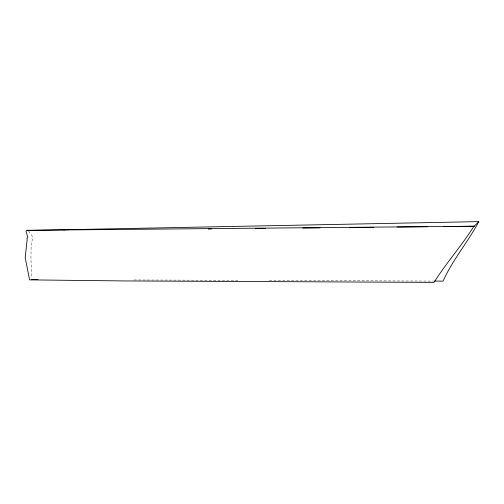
<?xml version="1.0" encoding="UTF-8"?>
<svg xmlns="http://www.w3.org/2000/svg" width="504" height="504" viewBox="0 0 504 504"><rect width="100%" height="100%" fill="white"/><g stroke="black" fill="none" stroke-linecap="round" stroke-linejoin="round"><path stroke-width="0.38" stroke-dasharray="2.52 1.89" d="M62.66 230.624L67.379 230.574M134.026 279.959L239.406 280.35M269.287 280.463L433.648 281.081M28.571 231.071L32.42 236.452L32.092 240.893L31.261 241.863L31.191 243.13L30.927 257.695L31.639 278.101"/><path stroke-width="0.76" d="M27.941 230.473L478.8 221.621C468.159 241.857 452.491 259.957 443.085 281.112L434.435 281.081M474.006 226.12C461.821 245.568 446.292 262.912 434.007 282.379L123.159 280.93L29.579 279.877L25.2 257.683L27.084 240.099L26.895 238.625L27.827 237.409L25.988 231.128L26.668 230.284L474.207 226.22L478.8 221.621M208.234 229.068L211.384 229.037M255.452 228.564L265.677 228.457M302.665 228.06L319.977 227.871M349.877 227.556L373.483 227.304M397.089 227.046L427.783 226.718M443.52 226.554L474.207 226.22M31.683 279.569L37.983 279.594M27.802 230.297L28.161 230.473"/></g></svg>
